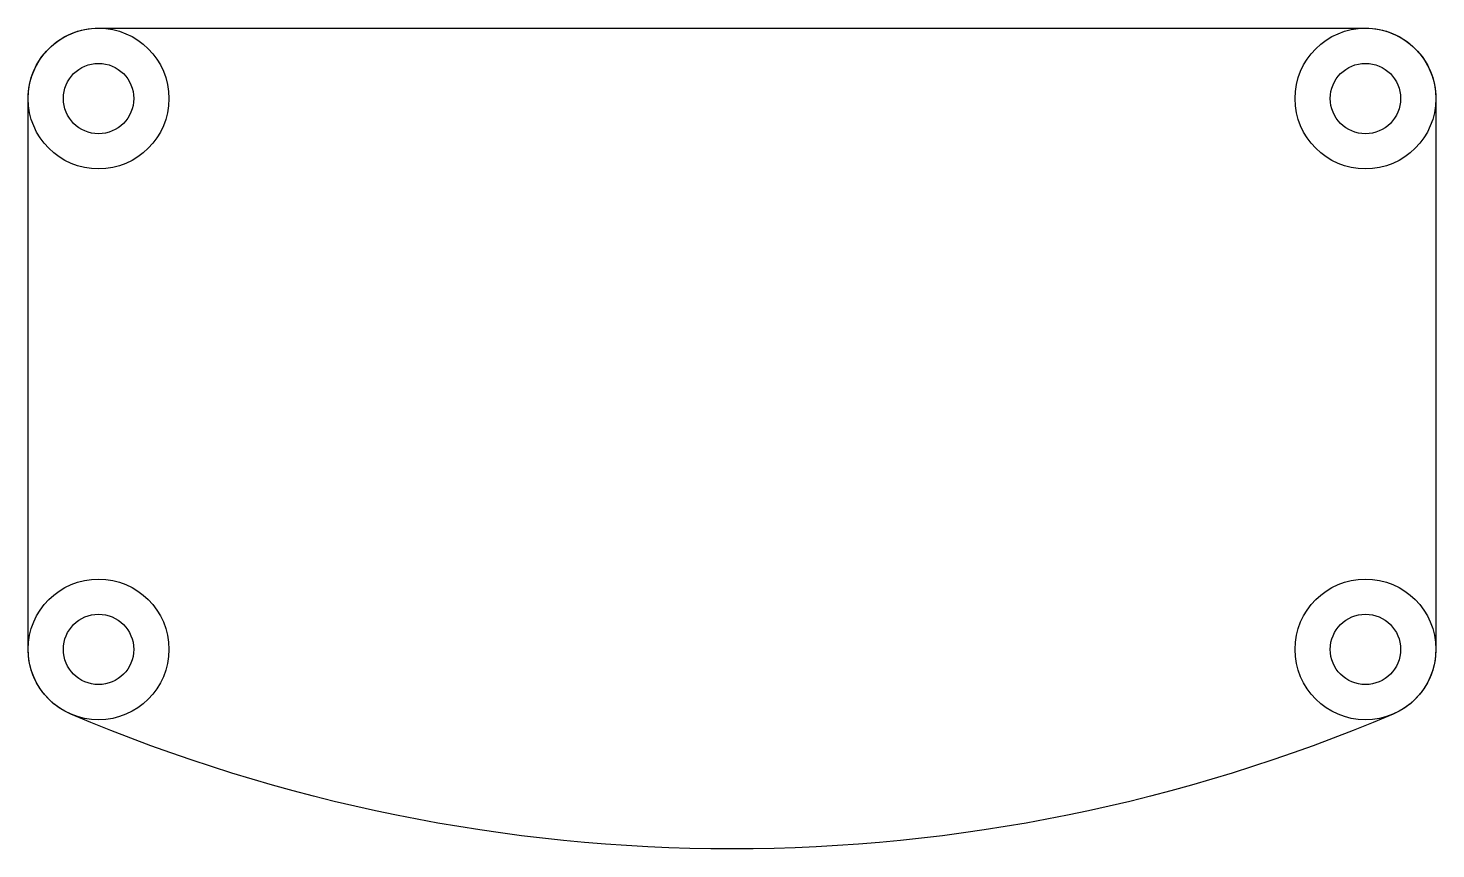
# Model space of a CAD drawing. Header units: inches. Extents: x -20 to 20, y 0 to 23.3.
import ezdxf

# ---------------------------------------------------------------- set-up
doc = ezdxf.new("R2010")
doc.units = ezdxf.units.IN
doc.header["$MEASUREMENT"] = 0
doc.layers.add('ラインセンサカバー', color=2, linetype='Continuous')

msp = doc.modelspace()

# ---------------------------------------------------------------- linework, layer by layer
for centre in [(-18, 21.322), (18, 21.322), (-18, 5.668), (18, 5.668)]:
    msp.add_circle(centre, 2)
at = {"layer": 'ラインセンサカバー'}
msp.add_lwpolyline([(-20, 5.668), (-20, 21.322, -0.414214), (-18, 23.322), (18, 23.322, -0.414214), (20, 21.322), (20, 5.668, -0.300796), (18.783, 3.827, -0.203777), (-18.783, 3.827, -0.300796)], format="xyb", close=True, dxfattribs=at)
for centre in [(-18, 21.322), (18, 21.322), (-18, 5.668), (18, 5.668)]:
    msp.add_circle(centre, 1, dxfattribs=at)

doc.saveas('drawing.dxf')
